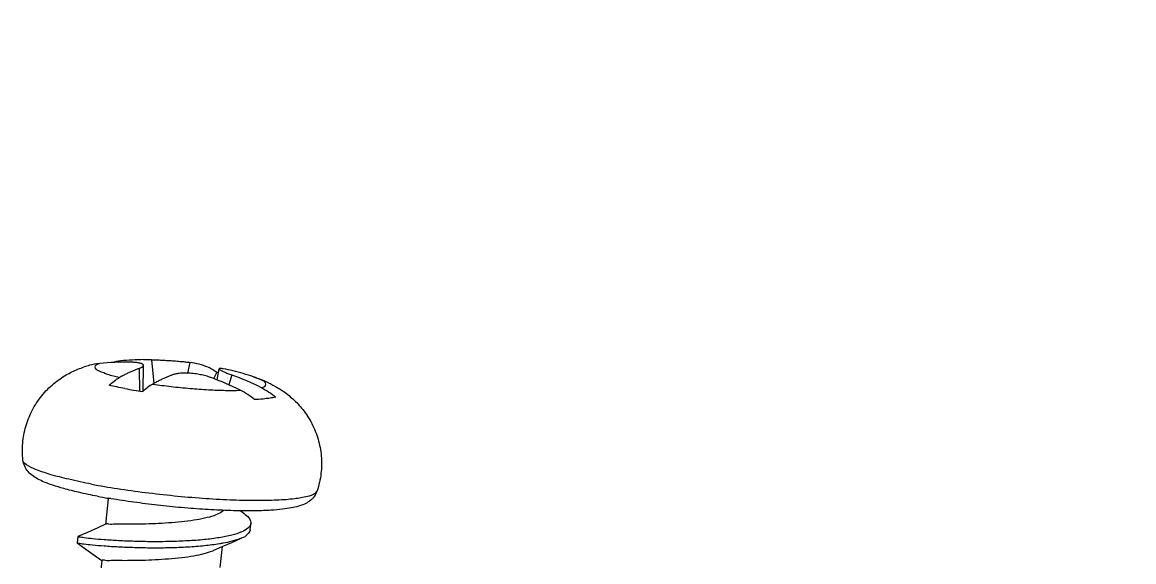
# Model space of a CAD drawing. Header units: millimetres. Extents: x -2947 to 97, y -3022 to 322.
# Drawn here: x -1308.01 to -1288.48, y -1995.31 to -1985.83 of the extents above; entities that cross this region are included whole.
import ezdxf

# ---------------------------------------------------------------- set-up
doc = ezdxf.new("R2010")
doc.units = ezdxf.units.MM
doc.layers.get('0').update_dxf_attribs({"linetype": 'CONTINUOUS'})

msp = doc.modelspace()

# ---------------------------------------------------------------- linework, layer by layer
at = {"color": 7}
for p, q in [((-1305.956, -1991.911), (-1305.949, -1992.309)), ((-1305.887, -1992.314), (-1305.879, -1991.856)), ((-1305.737, -1991.758), (-1305.7, -1992.176)), ((-1305.066, -1991.805), (-1305.108, -1991.994)), ((-1304.586, -1992.112), (-1304.549, -1991.919)), ((-1304.644, -1992.09), (-1304.59, -1991.982)), ((-1304.325, -1992.026), (-1304.379, -1992.199)), ((-1306.501, -1994.201), (-1306.548, -1994.651)), ((-1306.525, -1994.185), (-1306.5, -1994.203)), ((-1304.116, -1994.457), (-1304.179, -1994.412)), ((-1306.547, -1994.65), (-1306.68, -1994.709)), ((-1306.541, -1994.648), (-1306.542, -1994.651)), ((-1304.004, -1994.745), (-1303.993, -1994.634)), ((-1307.033, -1994.865), (-1307.044, -1994.976)), ((-1307.033, -1994.865), (-1307.032, -1994.864)), ((-1306.865, -1994.791), (-1307.032, -1994.864)), ((-1306.68, -1994.709), (-1306.865, -1994.791)), ((-1307.043, -1994.977), (-1307.044, -1994.976)), ((-1307.043, -1994.977), (-1306.893, -1995.085)), ((-1304.641, -1995.105), (-1304.497, -1995.041)), ((-1304.497, -1995.041), (-1304.536, -1995.409)), ((-1304.497, -1995.041), (-1304.329, -1994.967)), ((-1304.329, -1994.967), (-1304.162, -1994.893)), ((-1306.893, -1995.085), (-1306.729, -1995.203)), ((-1306.729, -1995.203), (-1306.613, -1995.287)), ((-1306.614, -1995.285), (-1306.661, -1995.735))]:
    msp.add_line(p, q, dxfattribs=at)
for centre, radius, start, end in [((-1306.35, -1993.622), 1.83, 105.1904, 108.227), ((-1306.54, -1992.921), 1.104, 95.8862, 105.1998), ((-1306.212, -1996.093), 4.292, 88.6092, 95.8923), ((-1306.168, -1992.878), 1.104, 95.8872, 103.9187), ((-1305.841, -1996.043), 4.287, 90.483, 95.8953), ((-1305.841, -1996.065), 4.308, 88.6151, 90.4857), ((-1305.302, -1993.394), 1.606, 69.6445, 81.554), ((-1304.711, -1993.498), 1.598, 75.3233, 81.5709), ((-1306.328, -1996.568), 4.784, 63.2936, 70.0687), ((-1306.262, -2002.69), 10.838, 80.9729, 81.124), ((-1305.956, -1996.524), 4.784, 63.2936, 70.0687), ((-1305.826, -1997.756), 6, 71.7399, 75.3263), ((-1304.412, -1982.791), 9.642, 259.2789, 261.1636), ((-1304.511, -1982.717), 11.645, 259.2407, 260.1699)]:
    msp.add_arc(centre, radius, start, end, dxfattribs=at)
for points, start_tangent, end_tangent in [([(-1305.236, -2006.527), (-1288.687, -1995.928), (-1272.802, -1984.936), (-1257.101, -1973.122), (-1245.48, -1963.641)], (0.851036, 0.525107), (0.763113, 0.646265)), ([(-1307.997, -1993.521), (-1308.002, -1993.225), (-1307.948, -1992.931), (-1307.836, -1992.65), (-1307.667, -1992.392), (-1307.456, -1992.178), (-1307.238, -1992.025), (-1307.031, -1991.924), (-1306.922, -1991.884)], (-0.111777, 0.993733), (0.949717, 0.31311)), ([(-1306.305, -1992.073), (-1306.509, -1992.016), (-1306.651, -1991.96), (-1306.724, -1991.907), (-1306.725, -1991.861), (-1306.653, -1991.823)], (-0.971348, 0.237662), (0.956396, 0.292072)), ([(-1305.956, -1991.911), (-1306.005, -1991.929), (-1306.057, -1991.951), (-1306.113, -1991.975), (-1306.173, -1992.004), (-1306.237, -1992.036), (-1306.305, -1992.073)], (-0.937597, -0.347724), (-0.872025, -0.489461)), ([(-1305.879, -1991.856), (-1305.88, -1991.852), (-1305.886, -1991.842), (-1305.898, -1991.834), (-1305.916, -1991.826), (-1305.939, -1991.819), (-1305.966, -1991.814), (-1305.997, -1991.809), (-1306.03, -1991.806), (-1306.067, -1991.803), (-1306.108, -1991.802)], (0.019794, 0.999804), (-0.999708, 0.024156)), ([(-1305.956, -1991.911), (-1305.932, -1991.901), (-1305.912, -1991.891), (-1305.897, -1991.881), (-1305.886, -1991.871), (-1305.88, -1991.861), (-1305.879, -1991.856)], (0.937597, 0.347724), (0.019794, 0.999804)), ([(-1305.737, -1991.758), (-1305.693, -1991.759), (-1305.649, -1991.76), (-1305.602, -1991.762), (-1305.553, -1991.765), (-1305.501, -1991.767), (-1305.448, -1991.771), (-1305.394, -1991.774), (-1305.341, -1991.778), (-1305.29, -1991.782), (-1305.242, -1991.786), (-1305.198, -1991.79), (-1305.159, -1991.794), (-1305.125, -1991.798), (-1305.119, -1991.798)], (0.999708, -0.024156), (0.993029, -0.117869)), ([(-1305.119, -1991.798), (-1305.094, -1991.801), (-1305.066, -1991.805)], (0.993029, -0.117869), (0.989199, -0.14658)), ([(-1304.743, -1991.888), (-1304.662, -1991.928), (-1304.59, -1991.982)], (0.937831, -0.347093), (0.743658, -0.66856)), ([(-1304.477, -1991.917), (-1304.501, -1991.914), (-1304.519, -1991.913), (-1304.533, -1991.913), (-1304.543, -1991.914), (-1304.549, -1991.918), (-1304.549, -1991.919)], (-0.989199, 0.14658), (-0.108921, -0.99405)), ([(-1304.549, -1991.919), (-1304.548, -1991.923), (-1304.542, -1991.93), (-1304.53, -1991.938), (-1304.512, -1991.948), (-1304.49, -1991.96), (-1304.463, -1991.972), (-1304.433, -1991.985), (-1304.401, -1991.998), (-1304.365, -1992.012), (-1304.325, -1992.026)], (-0.108921, -0.99405), (0.940272, -0.340424)), ([(-1306.482, -1992.206), (-1306.395, -1992.133), (-1306.305, -1992.073)], (0.722878, 0.690976), (0.872025, 0.489461)), ([(-1305.367, -1992.023), (-1305.416, -1992.041), (-1305.468, -1992.063), (-1305.524, -1992.088), (-1305.584, -1992.116), (-1305.648, -1992.148), (-1305.716, -1992.185)], (-0.937597, -0.347724), (-0.872025, -0.489461)), ([(-1304.697, -1992.07), (-1304.739, -1992.056), (-1304.783, -1992.043), (-1304.828, -1992.031), (-1304.876, -1992.021), (-1304.927, -1992.012), (-1304.98, -1992.004), (-1305.034, -1991.998), (-1305.087, -1991.994), (-1305.138, -1991.993), (-1305.187, -1991.993), (-1305.231, -1991.996), (-1305.271, -1992), (-1305.306, -1992.006), (-1305.338, -1992.013), (-1305.367, -1992.023)], (-0.940272, 0.340424), (-0.937597, -0.347724)), ([(-1303.806, -1992.25), (-1303.734, -1992.212), (-1303.735, -1992.166), (-1303.808, -1992.114), (-1303.947, -1992.059)], (0.956396, 0.292072), (-0.94258, 0.333982)), ([(-1303.946, -1992.059), (-1303.767, -1992.125), (-1303.604, -1992.202), (-1303.438, -1992.302), (-1303.257, -1992.445), (-1303.081, -1992.633), (-1302.924, -1992.876), (-1302.812, -1993.153), (-1302.756, -1993.45), (-1302.761, -1993.757), (-1302.828, -1994.061)], (0.949644, -0.313331), (-0.314538, -0.949245)), ([(-1306.205, -1992.265), (-1306.349, -1992.236), (-1306.482, -1992.206)], (-0.982391, 0.186837), (-0.973737, 0.227676)), ([(-1305.716, -1992.185), (-1305.806, -1992.245), (-1305.893, -1992.318)], (-0.872025, -0.489461), (-0.722878, -0.690976)), ([(-1305.716, -1992.185), (-1305.392, -1992.228), (-1305.061, -1992.262), (-1304.738, -1992.285), (-1304.438, -1992.296), (-1304.178, -1992.294)], (0.988948, -0.148261), (0.999425, 0.033901)), ([(-1303.928, -1992.458), (-1304.046, -1992.37), (-1304.178, -1992.294)], (-0.770417, 0.637541), (-0.893562, 0.448939)), ([(-1303.806, -1992.25), (-1303.675, -1992.326), (-1303.556, -1992.414)], (0.893562, -0.448939), (0.770417, -0.637541)), ([(-1303.556, -1992.414), (-1303.654, -1992.433), (-1303.779, -1992.448), (-1303.928, -1992.458)], (-0.968291, -0.249823), (-0.998981, -0.045127)), ([(-1306.685, -1994.157), (-1307.022, -1994.087), (-1307.28, -1994.022), (-1307.474, -1993.963), (-1307.622, -1993.908), (-1307.736, -1993.854), (-1307.828, -1993.795), (-1307.906, -1993.723), (-1307.967, -1993.63), (-1307.997, -1993.521)], (-0.982391, 0.186837), (-0.111777, 0.993733)), ([(-1306.791, -1993.944), (-1307.191, -1993.859), (-1307.523, -1993.772), (-1307.774, -1993.685), (-1307.934, -1993.602), (-1307.997, -1993.525), (-1307.997, -1993.521)], (-0.982391, 0.186837), (0.049405, 0.998779)), ([(-1306.791, -1993.944), (-1306.338, -1994.022), (-1305.849, -1994.09), (-1305.343, -1994.147), (-1304.84, -1994.19), (-1304.359, -1994.217), (-1303.919, -1994.227), (-1303.535, -1994.22), (-1303.224, -1994.196), (-1302.997, -1994.156), (-1302.863, -1994.102), (-1302.831, -1994.059)], (0.982391, -0.186837), (0.383202, 0.923664)), ([(-1302.828, -1994.061), (-1302.881, -1994.162), (-1302.961, -1994.241), (-1303.053, -1994.295), (-1303.156, -1994.333), (-1303.279, -1994.362), (-1303.436, -1994.385), (-1303.64, -1994.403), (-1303.906, -1994.413), (-1304.25, -1994.412), (-1304.639, -1994.397), (-1305.05, -1994.37), (-1305.473, -1994.332), (-1305.894, -1994.282), (-1306.302, -1994.223), (-1306.499, -1994.191)], (-0.314538, -0.949245), (-0.985292, 0.170882)), ([(-1297.622, -2011.766), (-1290.638, -2009.295), (-1284.124, -2006.911), (-1278.043, -2004.612), (-1272.383, -2002.405), (-1267.14, -2000.3), (-1262.245, -1998.277), (-1257.385, -1996.211), (-1252.22, -1993.949)], (0.944485, 0.328555), (0.913677, 0.406441)), ([(-1306.495, -1994.203), (-1306.494, -1994.199), (-1306.454, -1994.193)], (0.267868, 0.963456), (0.972157, -0.234332)), ([(-1304.47, -1994.407), (-1304.5, -1994.43), (-1304.609, -1994.485), (-1304.76, -1994.532), (-1304.945, -1994.571), (-1305.156, -1994.601), (-1305.382, -1994.622), (-1305.614, -1994.637), (-1305.839, -1994.645), (-1306.047, -1994.648)], (-0.752005, -0.659157), (-0.999977, -0.006777)), ([(-1304.116, -1994.457), (-1304.092, -1994.475), (-1304.011, -1994.562), (-1303.993, -1994.634)], (0.816484, -0.577369), (-0.075567, -0.997141)), ([(-1306.047, -1994.648), (-1306.233, -1994.648), (-1306.384, -1994.647), (-1306.488, -1994.646), (-1306.541, -1994.648)], (-0.999977, -0.006777), (-0.435784, -0.900051)), ([(-1303.993, -1994.634), (-1303.994, -1994.644), (-1304.043, -1994.718)], (-0.075567, -0.997141), (-0.744846, -0.667236)), ([(-1304.043, -1994.718), (-1304.154, -1994.784), (-1304.325, -1994.84), (-1304.547, -1994.885), (-1304.81, -1994.919), (-1305.104, -1994.941), (-1305.416, -1994.953), (-1305.731, -1994.956), (-1306.038, -1994.95), (-1306.321, -1994.938), (-1306.57, -1994.922), (-1306.773, -1994.905), (-1306.921, -1994.888), (-1307.009, -1994.873), (-1307.032, -1994.864)], (-0.744846, -0.667236), (-0.663873, 0.747845)), ([(-1304.004, -1994.745), (-1304.005, -1994.75), (-1304.05, -1994.825), (-1304.158, -1994.892), (-1304.162, -1994.893)], (-0.086796, -0.996226), (-0.920432, -0.390904)), ([(-1304.484, -1994.983), (-1304.545, -1994.994), (-1304.807, -1995.028), (-1305.1, -1995.051), (-1305.411, -1995.064), (-1305.727, -1995.067), (-1306.034, -1995.061), (-1306.319, -1995.05), (-1306.57, -1995.034), (-1306.776, -1995.016), (-1306.927, -1994.999), (-1307.018, -1994.985), (-1307.043, -1994.976)], (-0.98343, -0.181291), (-0.849122, 0.528197)), ([(-1304.162, -1994.893), (-1304.326, -1994.948), (-1304.484, -1994.983)], (-0.920432, -0.390904), (-0.98343, -0.181291)), ([(-1306.113, -1995.282), (-1305.903, -1995.279), (-1305.673, -1995.27), (-1305.437, -1995.255), (-1305.208, -1995.233), (-1304.996, -1995.202), (-1304.812, -1995.162), (-1304.663, -1995.114), (-1304.641, -1995.105)], (0.999977, 0.006777), (0.913409, 0.407043)), ([(-1306.608, -1995.286), (-1306.607, -1995.282), (-1306.554, -1995.28), (-1306.45, -1995.281), (-1306.299, -1995.282), (-1306.113, -1995.282)], (0.22856, 0.97353), (0.999977, 0.006777))]:
    msp.add_spline(points, degree=3, dxfattribs=dict(at, start_tangent=start_tangent, end_tangent=end_tangent))

doc.saveas('drawing.dxf')
